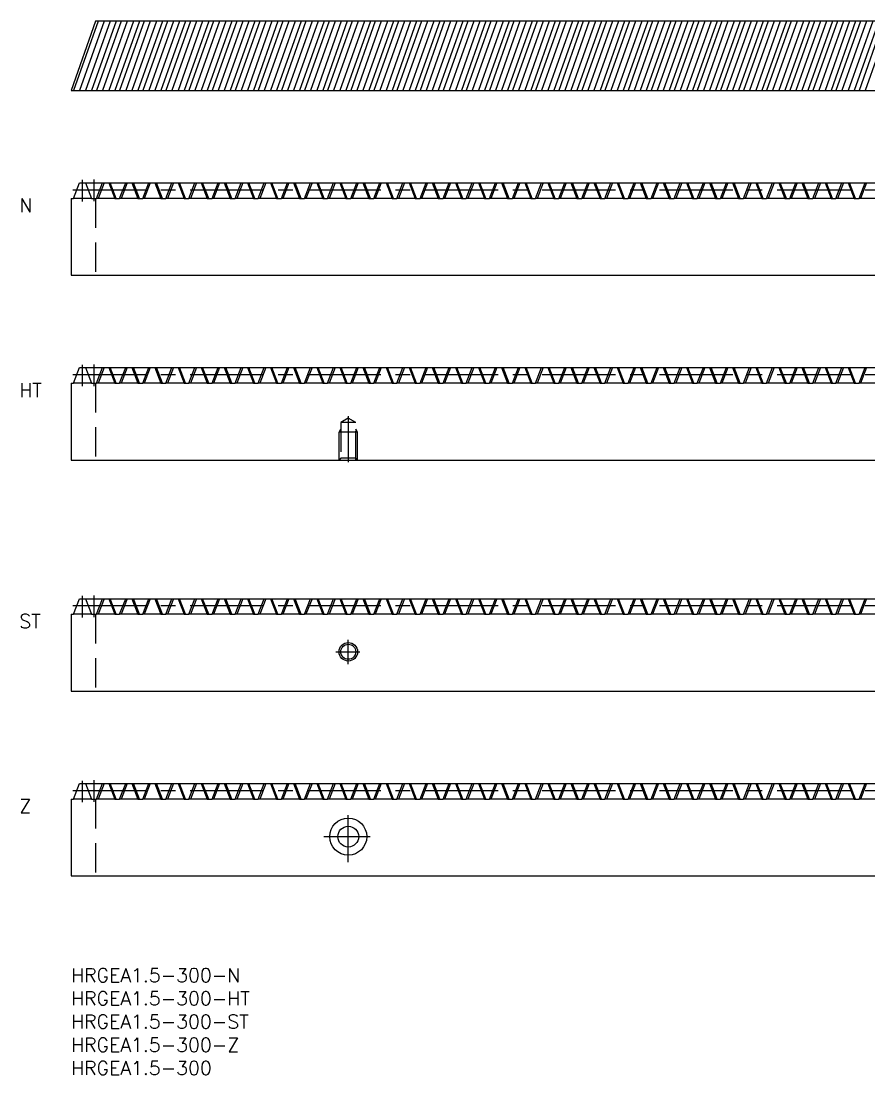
# Model space of a CAD drawing. Extents: x -11 to 357, y -23 to 205.
# Drawn here: x -10.8 to 172.7, y -23.1 to 205 of the extents above; entities that cross this region are included whole.
import ezdxf

# ---------------------------------------------------------------- set-up
doc = ezdxf.new("R2010")
doc.units = 0
doc.header["$LTSCALE"] = 0.5
doc.linetypes.add('CENTER', pattern=[50.8, 31.75, -6.35, 6.35, -6.35])
doc.linetypes.add('DASHED', pattern=[19.05, 12.7, -6.35])
for name, color, linetype in [('MSM_CENTER', 1, 'CENTER'), ('MSM_CONTINUOUS', 7, 'CONTINUOUS'), ('MSM_DASHED', 4, 'DASHED'), ('MSM_NARROW', 5, 'CONTINUOUS'), ('MSM_PART_NUMBER', 7, 'CONTINUOUS')]:
    doc.layers.add(name, color=color, linetype=linetype)
doc.styles.get("Standard").update_dxf_attribs({"font": 'txt.shx', "height": 3, "bigfont": 'bigfont.shx'})

msp = doc.modelspace()

# ---------------------------------------------------------------- linework, layer by layer
at = {"layer": 'MSM_CENTER'}
for p, q in [((2.5, 165.96), (2.5, 170.61)), ((5, 166.01), (5, 170.69)), ((0.37, 168.5), (306.9, 168.5)), ((2.5, 125.96), (2.5, 130.61)), ((5, 126.01), (5, 130.69)), ((0.37, 128.5), (306.9, 128.5)), ((60, 119.49), (60, 109.55)), ((2.5, 75.96), (2.5, 80.61)), ((5, 76.01), (5, 80.69)), ((0.37, 78.5), (306.9, 78.5)), ((60, 65.86), (60, 71.11)), ((57.28, 68.5), (62.49, 68.5)), ((2.5, 35.96), (2.5, 40.61)), ((5, 36.01), (5, 40.69)), ((0.37, 38.5), (306.9, 38.5)), ((60, 23), (60, 33.16)), ((54.71, 28.5), (64.75, 28.5))]:
    msp.add_line(p, q, dxfattribs=at)
at = {"layer": 'MSM_CONTINUOUS'}
for p, q in [((5.32, 205), (0, 190)), ((5.85, 205), (0.53, 190)), ((7.15, 205), (1.83, 190)), ((8.49, 205), (3.17, 190)), ((9.79, 205), (4.47, 190)), ((305.32, 205), (5.32, 205)), ((10.85, 205), (5.53, 190)), ((12.15, 205), (6.83, 190)), ((13.49, 205), (8.17, 190)), ((14.79, 205), (9.47, 190)), ((15.85, 205), (10.53, 190)), ((17.15, 205), (11.83, 190)), ((18.49, 205), (13.17, 190)), ((19.79, 205), (14.47, 190)), ((20.85, 205), (15.53, 190)), ((22.15, 205), (16.83, 190)), ((23.49, 205), (18.17, 190)), ((24.79, 205), (19.47, 190)), ((25.85, 205), (20.53, 190)), ((27.15, 205), (21.83, 190)), ((28.49, 205), (23.17, 190)), ((29.79, 205), (24.47, 190)), ((30.85, 205), (25.53, 190)), ((32.15, 205), (26.83, 190)), ((33.49, 205), (28.17, 190)), ((34.79, 205), (29.47, 190)), ((35.85, 205), (30.53, 190)), ((37.15, 205), (31.83, 190)), ((38.49, 205), (33.17, 190)), ((39.79, 205), (34.47, 190)), ((40.85, 205), (35.53, 190)), ((42.15, 205), (36.83, 190)), ((43.49, 205), (38.17, 190)), ((44.79, 205), (39.47, 190)), ((45.85, 205), (40.53, 190)), ((47.15, 205), (41.83, 190)), ((48.49, 205), (43.17, 190)), ((49.79, 205), (44.47, 190)), ((50.85, 205), (45.53, 190)), ((52.15, 205), (46.83, 190)), ((53.49, 205), (48.17, 190)), ((54.79, 205), (49.47, 190)), ((55.85, 205), (50.53, 190)), ((57.15, 205), (51.83, 190)), ((58.49, 205), (53.17, 190)), ((59.79, 205), (54.47, 190)), ((60.85, 205), (55.53, 190)), ((62.15, 205), (56.83, 190)), ((63.49, 205), (58.17, 190)), ((64.79, 205), (59.47, 190)), ((65.85, 205), (60.53, 190)), ((67.15, 205), (61.83, 190)), ((68.49, 205), (63.17, 190)), ((69.79, 205), (64.47, 190)), ((70.85, 205), (65.53, 190)), ((72.15, 205), (66.83, 190)), ((73.49, 205), (68.17, 190)), ((74.79, 205), (69.47, 190)), ((75.85, 205), (70.53, 190)), ((77.15, 205), (71.83, 190)), ((78.49, 205), (73.17, 190)), ((79.79, 205), (74.47, 190)), ((80.85, 205), (75.53, 190)), ((82.15, 205), (76.83, 190)), ((83.49, 205), (78.17, 190)), ((84.79, 205), (79.47, 190)), ((85.85, 205), (80.53, 190)), ((87.15, 205), (81.83, 190)), ((88.49, 205), (83.17, 190)), ((89.79, 205), (84.47, 190)), ((90.85, 205), (85.53, 190)), ((92.15, 205), (86.83, 190)), ((93.49, 205), (88.17, 190)), ((94.79, 205), (89.47, 190)), ((95.85, 205), (90.53, 190)), ((97.15, 205), (91.83, 190)), ((98.49, 205), (93.17, 190)), ((99.79, 205), (94.47, 190)), ((100.85, 205), (95.53, 190)), ((102.15, 205), (96.83, 190)), ((103.49, 205), (98.17, 190)), ((104.79, 205), (99.47, 190)), ((105.85, 205), (100.53, 190)), ((107.15, 205), (101.83, 190)), ((108.49, 205), (103.17, 190)), ((109.79, 205), (104.47, 190)), ((110.85, 205), (105.53, 190)), ((112.15, 205), (106.83, 190)), ((113.49, 205), (108.17, 190)), ((114.79, 205), (109.47, 190)), ((115.85, 205), (110.53, 190)), ((117.15, 205), (111.83, 190)), ((118.49, 205), (113.17, 190)), ((119.79, 205), (114.47, 190)), ((120.85, 205), (115.53, 190)), ((122.15, 205), (116.83, 190)), ((123.49, 205), (118.17, 190)), ((124.79, 205), (119.47, 190)), ((125.85, 205), (120.53, 190)), ((127.15, 205), (121.83, 190)), ((128.49, 205), (123.17, 190)), ((129.79, 205), (124.47, 190)), ((130.85, 205), (125.53, 190)), ((132.15, 205), (126.83, 190)), ((133.49, 205), (128.17, 190)), ((134.79, 205), (129.47, 190)), ((135.85, 205), (130.53, 190)), ((137.15, 205), (131.83, 190)), ((138.49, 205), (133.17, 190)), ((139.79, 205), (134.47, 190)), ((140.85, 205), (135.53, 190)), ((142.15, 205), (136.83, 190)), ((143.49, 205), (138.17, 190)), ((144.79, 205), (139.47, 190)), ((145.85, 205), (140.53, 190)), ((147.15, 205), (141.83, 190)), ((148.49, 205), (143.17, 190)), ((149.79, 205), (144.47, 190)), ((150.85, 205), (145.53, 190)), ((152.15, 205), (146.83, 190)), ((153.49, 205), (148.17, 190)), ((154.79, 205), (149.47, 190)), ((155.85, 205), (150.53, 190)), ((157.15, 205), (151.83, 190)), ((158.49, 205), (153.17, 190)), ((159.79, 205), (154.47, 190)), ((160.85, 205), (155.53, 190)), ((162.15, 205), (156.83, 190)), ((163.49, 205), (158.17, 190)), ((164.79, 205), (159.47, 190)), ((165.85, 205), (160.53, 190)), ((167.15, 205), (161.83, 190)), ((168.49, 205), (163.17, 190)), ((169.79, 205), (164.47, 190)), ((170.85, 205), (165.53, 190)), ((172.15, 205), (166.83, 190)), ((173.49, 205), (168.17, 190)), ((174.79, 205), (169.47, 190)), ((175.85, 205), (170.53, 190)), ((177.15, 205), (171.83, 190)), ((0, 190), (300, 190)), ((0.53, 166.62), (1.83, 170)), ((1.83, 170), (303.49, 170)), ((3.17, 170), (4.47, 166.62)), ((5.53, 166.62), (6.83, 170)), ((8.17, 170), (9.47, 166.62)), ((10.53, 166.62), (11.83, 170)), ((13.17, 170), (14.47, 166.62)), ((15.53, 166.62), (16.83, 170)), ((18.17, 170), (19.47, 166.62)), ((20.53, 166.62), (21.83, 170)), ((23.17, 170), (24.47, 166.62)), ((25.53, 166.62), (26.83, 170)), ((28.17, 170), (29.47, 166.62)), ((30.53, 166.62), (31.83, 170)), ((33.17, 170), (34.47, 166.62)), ((35.53, 166.62), (36.83, 170)), ((38.17, 170), (39.47, 166.62)), ((40.53, 166.62), (41.83, 170)), ((43.17, 170), (44.47, 166.62)), ((45.53, 166.62), (46.83, 170)), ((48.17, 170), (49.47, 166.62)), ((50.53, 166.62), (51.83, 170)), ((53.17, 170), (54.47, 166.62)), ((55.53, 166.62), (56.83, 170)), ((58.17, 170), (59.47, 166.62)), ((60.53, 166.62), (61.83, 170)), ((63.17, 170), (64.47, 166.62)), ((65.53, 166.62), (66.83, 170)), ((68.17, 170), (69.47, 166.62)), ((70.53, 166.62), (71.83, 170)), ((73.17, 170), (74.47, 166.62)), ((75.53, 166.62), (76.83, 170)), ((78.17, 170), (79.47, 166.62)), ((80.53, 166.62), (81.83, 170)), ((83.17, 170), (84.47, 166.62)), ((85.53, 166.62), (86.83, 170)), ((88.17, 170), (89.47, 166.62)), ((90.53, 166.62), (91.83, 170)), ((93.17, 170), (94.47, 166.62)), ((95.53, 166.62), (96.83, 170)), ((98.17, 170), (99.47, 166.62)), ((100.53, 166.62), (101.83, 170)), ((103.17, 170), (104.47, 166.62)), ((105.53, 166.62), (106.83, 170)), ((108.17, 170), (109.47, 166.62)), ((110.53, 166.62), (111.83, 170)), ((113.17, 170), (114.47, 166.62)), ((115.53, 166.62), (116.83, 170)), ((118.17, 170), (119.47, 166.62)), ((120.53, 166.62), (121.83, 170)), ((123.17, 170), (124.47, 166.62)), ((125.53, 166.62), (126.83, 170)), ((128.17, 170), (129.47, 166.62)), ((130.53, 166.62), (131.83, 170)), ((133.17, 170), (134.47, 166.62)), ((135.53, 166.62), (136.83, 170)), ((138.17, 170), (139.47, 166.62)), ((140.53, 166.62), (141.83, 170)), ((143.17, 170), (144.47, 166.62)), ((145.53, 166.62), (146.83, 170)), ((148.17, 170), (149.47, 166.62)), ((150.53, 166.62), (151.83, 170)), ((153.17, 170), (154.47, 166.62)), ((155.53, 166.62), (156.83, 170)), ((158.17, 170), (159.47, 166.62)), ((160.53, 166.62), (161.83, 170)), ((163.17, 170), (164.47, 166.62)), ((165.53, 166.62), (166.83, 170)), ((168.17, 170), (169.47, 166.62)), ((170.53, 166.62), (171.83, 170)), ((0, 166.62), (0.53, 166.62)), ((0, 166.62), (0, 150)), ((4.47, 166.62), (5.53, 166.62)), ((9.47, 166.62), (10.53, 166.62)), ((14.47, 166.62), (15.53, 166.62)), ((19.47, 166.62), (20.53, 166.62)), ((24.47, 166.62), (25.53, 166.62)), ((29.47, 166.62), (30.53, 166.62)), ((34.47, 166.62), (35.53, 166.62)), ((39.47, 166.62), (40.53, 166.62)), ((44.47, 166.62), (45.53, 166.62)), ((49.47, 166.62), (50.53, 166.62)), ((54.47, 166.62), (55.53, 166.62)), ((59.47, 166.62), (60.53, 166.62)), ((64.47, 166.62), (65.53, 166.62)), ((69.47, 166.62), (70.53, 166.62)), ((74.47, 166.62), (75.53, 166.62)), ((79.47, 166.62), (80.53, 166.62)), ((84.47, 166.62), (85.53, 166.62)), ((89.47, 166.62), (90.53, 166.62)), ((94.47, 166.62), (95.53, 166.62)), ((99.47, 166.62), (100.53, 166.62)), ((104.47, 166.62), (105.53, 166.62)), ((109.47, 166.62), (110.53, 166.62)), ((114.47, 166.62), (115.53, 166.62)), ((119.47, 166.62), (120.53, 166.62)), ((124.47, 166.62), (125.53, 166.62)), ((129.47, 166.62), (130.53, 166.62)), ((134.47, 166.62), (135.53, 166.62)), ((139.47, 166.62), (140.53, 166.62)), ((144.47, 166.62), (145.53, 166.62)), ((149.47, 166.62), (150.53, 166.62)), ((154.47, 166.62), (155.53, 166.62)), ((159.47, 166.62), (160.53, 166.62)), ((164.47, 166.62), (165.53, 166.62)), ((169.47, 166.62), (170.53, 166.62)), ((0, 150), (305.32, 150)), ((0.53, 126.62), (1.83, 130)), ((1.83, 130), (303.49, 130)), ((3.17, 130), (4.47, 126.62)), ((5.53, 126.62), (6.83, 130)), ((8.17, 130), (9.47, 126.62)), ((10.53, 126.62), (11.83, 130)), ((13.17, 130), (14.47, 126.62)), ((15.53, 126.62), (16.83, 130)), ((18.17, 130), (19.47, 126.62)), ((20.53, 126.62), (21.83, 130)), ((23.17, 130), (24.47, 126.62)), ((25.53, 126.62), (26.83, 130)), ((28.17, 130), (29.47, 126.62)), ((30.53, 126.62), (31.83, 130)), ((33.17, 130), (34.47, 126.62)), ((35.53, 126.62), (36.83, 130)), ((38.17, 130), (39.47, 126.62)), ((40.53, 126.62), (41.83, 130)), ((43.17, 130), (44.47, 126.62)), ((45.53, 126.62), (46.83, 130)), ((48.17, 130), (49.47, 126.62)), ((50.53, 126.62), (51.83, 130)), ((53.17, 130), (54.47, 126.62)), ((55.53, 126.62), (56.83, 130)), ((58.17, 130), (59.47, 126.62)), ((60.53, 126.62), (61.83, 130)), ((63.17, 130), (64.47, 126.62)), ((65.53, 126.62), (66.83, 130)), ((68.17, 130), (69.47, 126.62)), ((70.53, 126.62), (71.83, 130)), ((73.17, 130), (74.47, 126.62)), ((75.53, 126.62), (76.83, 130)), ((78.17, 130), (79.47, 126.62)), ((80.53, 126.62), (81.83, 130)), ((83.17, 130), (84.47, 126.62)), ((85.53, 126.62), (86.83, 130)), ((88.17, 130), (89.47, 126.62)), ((90.53, 126.62), (91.83, 130)), ((93.17, 130), (94.47, 126.62)), ((95.53, 126.62), (96.83, 130)), ((98.17, 130), (99.47, 126.62)), ((100.53, 126.62), (101.83, 130)), ((103.17, 130), (104.47, 126.62)), ((105.53, 126.62), (106.83, 130)), ((108.17, 130), (109.47, 126.62)), ((110.53, 126.62), (111.83, 130)), ((113.17, 130), (114.47, 126.62)), ((115.53, 126.62), (116.83, 130)), ((118.17, 130), (119.47, 126.62)), ((120.53, 126.62), (121.83, 130)), ((123.17, 130), (124.47, 126.62)), ((125.53, 126.62), (126.83, 130)), ((128.17, 130), (129.47, 126.62)), ((130.53, 126.62), (131.83, 130)), ((133.17, 130), (134.47, 126.62)), ((135.53, 126.62), (136.83, 130)), ((138.17, 130), (139.47, 126.62)), ((140.53, 126.62), (141.83, 130)), ((143.17, 130), (144.47, 126.62)), ((145.53, 126.62), (146.83, 130)), ((148.17, 130), (149.47, 126.62)), ((150.53, 126.62), (151.83, 130)), ((153.17, 130), (154.47, 126.62)), ((155.53, 126.62), (156.83, 130)), ((158.17, 130), (159.47, 126.62)), ((160.53, 126.62), (161.83, 130)), ((163.17, 130), (164.47, 126.62)), ((165.53, 126.62), (166.83, 130)), ((168.17, 130), (169.47, 126.62)), ((170.53, 126.62), (171.83, 130)), ((0, 126.62), (0, 110)), ((0, 126.62), (0.53, 126.62)), ((4.47, 126.62), (5.53, 126.62)), ((9.47, 126.62), (10.53, 126.62)), ((14.47, 126.62), (15.53, 126.62)), ((19.47, 126.62), (20.53, 126.62)), ((24.47, 126.62), (25.53, 126.62)), ((29.47, 126.62), (30.53, 126.62)), ((34.47, 126.62), (35.53, 126.62)), ((39.47, 126.62), (40.53, 126.62)), ((44.47, 126.62), (45.53, 126.62)), ((49.47, 126.62), (50.53, 126.62)), ((54.47, 126.62), (55.53, 126.62)), ((59.47, 126.62), (60.53, 126.62)), ((64.47, 126.62), (65.53, 126.62)), ((69.47, 126.62), (70.53, 126.62)), ((74.47, 126.62), (75.53, 126.62)), ((79.47, 126.62), (80.53, 126.62)), ((84.47, 126.62), (85.53, 126.62)), ((89.47, 126.62), (90.53, 126.62)), ((94.47, 126.62), (95.53, 126.62)), ((99.47, 126.62), (100.53, 126.62)), ((104.47, 126.62), (105.53, 126.62)), ((109.47, 126.62), (110.53, 126.62)), ((114.47, 126.62), (115.53, 126.62)), ((119.47, 126.62), (120.53, 126.62)), ((124.47, 126.62), (125.53, 126.62)), ((129.47, 126.62), (130.53, 126.62)), ((134.47, 126.62), (135.53, 126.62)), ((139.47, 126.62), (140.53, 126.62)), ((144.47, 126.62), (145.53, 126.62)), ((149.47, 126.62), (150.53, 126.62)), ((154.47, 126.62), (155.53, 126.62)), ((159.47, 126.62), (160.53, 126.62)), ((164.47, 126.62), (165.53, 126.62)), ((169.47, 126.62), (170.53, 126.62)), ((0, 110), (305.32, 110)), ((0.53, 76.63), (1.83, 80)), ((1.83, 80), (303.49, 80)), ((3.17, 80), (4.47, 76.63)), ((5.53, 76.63), (6.83, 80)), ((8.17, 80), (9.47, 76.63)), ((10.53, 76.63), (11.83, 80)), ((13.17, 80), (14.47, 76.63)), ((15.53, 76.63), (16.83, 80)), ((18.17, 80), (19.47, 76.63)), ((20.53, 76.63), (21.83, 80)), ((23.17, 80), (24.47, 76.63)), ((25.53, 76.63), (26.83, 80)), ((28.17, 80), (29.47, 76.63)), ((30.53, 76.63), (31.83, 80)), ((33.17, 80), (34.47, 76.63)), ((35.53, 76.63), (36.83, 80)), ((38.17, 80), (39.47, 76.63)), ((40.53, 76.63), (41.83, 80)), ((43.17, 80), (44.47, 76.63)), ((45.53, 76.63), (46.83, 80)), ((48.17, 80), (49.47, 76.63)), ((50.53, 76.63), (51.83, 80)), ((53.17, 80), (54.47, 76.63)), ((55.53, 76.63), (56.83, 80)), ((58.17, 80), (59.47, 76.63)), ((60.53, 76.63), (61.83, 80)), ((63.17, 80), (64.47, 76.63)), ((65.53, 76.63), (66.83, 80)), ((68.17, 80), (69.47, 76.63)), ((70.53, 76.63), (71.83, 80)), ((73.17, 80), (74.47, 76.63)), ((75.53, 76.63), (76.83, 80)), ((78.17, 80), (79.47, 76.63)), ((80.53, 76.63), (81.83, 80)), ((83.17, 80), (84.47, 76.63)), ((85.53, 76.63), (86.83, 80)), ((88.17, 80), (89.47, 76.63)), ((90.53, 76.63), (91.83, 80)), ((93.17, 80), (94.47, 76.63)), ((95.53, 76.63), (96.83, 80)), ((98.17, 80), (99.47, 76.63)), ((100.53, 76.63), (101.83, 80)), ((103.17, 80), (104.47, 76.63)), ((105.53, 76.63), (106.83, 80)), ((108.17, 80), (109.47, 76.63)), ((110.53, 76.63), (111.83, 80)), ((113.17, 80), (114.47, 76.63)), ((115.53, 76.63), (116.83, 80)), ((118.17, 80), (119.47, 76.63)), ((120.53, 76.63), (121.83, 80)), ((123.17, 80), (124.47, 76.63)), ((125.53, 76.63), (126.83, 80)), ((128.17, 80), (129.47, 76.63)), ((130.53, 76.63), (131.83, 80)), ((133.17, 80), (134.47, 76.63)), ((135.53, 76.63), (136.83, 80)), ((138.17, 80), (139.47, 76.63)), ((140.53, 76.63), (141.83, 80)), ((143.17, 80), (144.47, 76.63)), ((145.53, 76.63), (146.83, 80)), ((148.17, 80), (149.47, 76.63)), ((150.53, 76.63), (151.83, 80)), ((153.17, 80), (154.47, 76.63)), ((155.53, 76.63), (156.83, 80)), ((158.17, 80), (159.47, 76.63)), ((160.53, 76.63), (161.83, 80)), ((163.17, 80), (164.47, 76.63)), ((165.53, 76.63), (166.83, 80)), ((168.17, 80), (169.47, 76.63)), ((170.53, 76.63), (171.83, 80)), ((0, 76.63), (0, 60)), ((0, 76.63), (0.53, 76.63)), ((4.47, 76.63), (5.53, 76.63)), ((9.47, 76.63), (10.53, 76.63)), ((14.47, 76.63), (15.53, 76.63)), ((19.47, 76.63), (20.53, 76.63)), ((24.47, 76.63), (25.53, 76.63)), ((29.47, 76.63), (30.53, 76.63)), ((34.47, 76.63), (35.53, 76.63)), ((39.47, 76.63), (40.53, 76.63)), ((44.47, 76.63), (45.53, 76.63)), ((49.47, 76.63), (50.53, 76.63)), ((54.47, 76.63), (55.53, 76.63)), ((59.47, 76.63), (60.53, 76.63)), ((64.47, 76.63), (65.53, 76.63)), ((69.47, 76.63), (70.53, 76.63)), ((74.47, 76.63), (75.53, 76.63)), ((79.47, 76.63), (80.53, 76.63)), ((84.47, 76.63), (85.53, 76.63)), ((89.47, 76.63), (90.53, 76.63)), ((94.47, 76.63), (95.53, 76.63)), ((99.47, 76.63), (100.53, 76.63)), ((104.47, 76.63), (105.53, 76.63)), ((109.47, 76.63), (110.53, 76.63)), ((114.47, 76.63), (115.53, 76.63)), ((119.47, 76.63), (120.53, 76.63)), ((124.47, 76.63), (125.53, 76.63)), ((129.47, 76.63), (130.53, 76.63)), ((134.47, 76.63), (135.53, 76.63)), ((139.47, 76.63), (140.53, 76.63)), ((144.47, 76.63), (145.53, 76.63)), ((149.47, 76.63), (150.53, 76.63)), ((154.47, 76.63), (155.53, 76.63)), ((159.47, 76.63), (160.53, 76.63)), ((164.47, 76.63), (165.53, 76.63)), ((169.47, 76.63), (170.53, 76.63)), ((0, 60), (305.32, 60)), ((0.53, 36.62), (1.83, 40)), ((1.83, 40), (303.49, 40)), ((3.17, 40), (4.47, 36.62)), ((5.53, 36.62), (6.83, 40)), ((8.17, 40), (9.47, 36.62)), ((10.53, 36.62), (11.83, 40)), ((13.17, 40), (14.47, 36.62)), ((15.53, 36.62), (16.83, 40)), ((18.17, 40), (19.47, 36.62)), ((20.53, 36.62), (21.83, 40)), ((23.17, 40), (24.47, 36.62)), ((25.53, 36.62), (26.83, 40)), ((28.17, 40), (29.47, 36.62)), ((30.53, 36.62), (31.83, 40)), ((33.17, 40), (34.47, 36.62)), ((35.53, 36.62), (36.83, 40)), ((38.17, 40), (39.47, 36.62)), ((40.53, 36.62), (41.83, 40)), ((43.17, 40), (44.47, 36.62)), ((45.53, 36.62), (46.83, 40)), ((48.17, 40), (49.47, 36.62)), ((50.53, 36.62), (51.83, 40)), ((53.17, 40), (54.47, 36.62)), ((55.53, 36.62), (56.83, 40)), ((58.17, 40), (59.47, 36.62)), ((60.53, 36.62), (61.83, 40)), ((63.17, 40), (64.47, 36.62)), ((65.53, 36.62), (66.83, 40)), ((68.17, 40), (69.47, 36.62)), ((70.53, 36.62), (71.83, 40)), ((73.17, 40), (74.47, 36.62)), ((75.53, 36.62), (76.83, 40)), ((78.17, 40), (79.47, 36.62)), ((80.53, 36.62), (81.83, 40)), ((83.17, 40), (84.47, 36.62)), ((85.53, 36.62), (86.83, 40)), ((88.17, 40), (89.47, 36.62)), ((90.53, 36.62), (91.83, 40)), ((93.17, 40), (94.47, 36.62)), ((95.53, 36.62), (96.83, 40)), ((98.17, 40), (99.47, 36.62)), ((100.53, 36.62), (101.83, 40)), ((103.17, 40), (104.47, 36.62)), ((105.53, 36.62), (106.83, 40)), ((108.17, 40), (109.47, 36.62)), ((110.53, 36.62), (111.83, 40)), ((113.17, 40), (114.47, 36.62)), ((115.53, 36.62), (116.83, 40)), ((118.17, 40), (119.47, 36.62)), ((120.53, 36.62), (121.83, 40)), ((123.17, 40), (124.47, 36.62)), ((125.53, 36.62), (126.83, 40)), ((128.17, 40), (129.47, 36.62)), ((130.53, 36.62), (131.83, 40)), ((133.17, 40), (134.47, 36.62)), ((135.53, 36.62), (136.83, 40)), ((138.17, 40), (139.47, 36.62)), ((140.53, 36.62), (141.83, 40)), ((143.17, 40), (144.47, 36.62)), ((145.53, 36.62), (146.83, 40)), ((148.17, 40), (149.47, 36.62)), ((150.53, 36.62), (151.83, 40)), ((153.17, 40), (154.47, 36.62)), ((155.53, 36.62), (156.83, 40)), ((158.17, 40), (159.47, 36.62)), ((160.53, 36.62), (161.83, 40)), ((163.17, 40), (164.47, 36.62)), ((165.53, 36.62), (166.83, 40)), ((168.17, 40), (169.47, 36.62)), ((170.53, 36.62), (171.83, 40)), ((0, 36.62), (0, 20)), ((0, 36.62), (0.53, 36.62)), ((4.47, 36.62), (5.53, 36.62)), ((9.47, 36.62), (10.53, 36.62)), ((14.47, 36.62), (15.53, 36.62)), ((19.47, 36.62), (20.53, 36.62)), ((24.47, 36.62), (25.53, 36.62)), ((29.47, 36.62), (30.53, 36.62)), ((34.47, 36.62), (35.53, 36.62)), ((39.47, 36.62), (40.53, 36.62)), ((44.47, 36.62), (45.53, 36.62)), ((49.47, 36.62), (50.53, 36.62)), ((54.47, 36.62), (55.53, 36.62)), ((59.47, 36.62), (60.53, 36.62)), ((64.47, 36.62), (65.53, 36.62)), ((69.47, 36.62), (70.53, 36.62)), ((74.47, 36.62), (75.53, 36.62)), ((79.47, 36.62), (80.53, 36.62)), ((84.47, 36.62), (85.53, 36.62)), ((89.47, 36.62), (90.53, 36.62)), ((94.47, 36.62), (95.53, 36.62)), ((99.47, 36.62), (100.53, 36.62)), ((104.47, 36.62), (105.53, 36.62)), ((109.47, 36.62), (110.53, 36.62)), ((114.47, 36.62), (115.53, 36.62)), ((119.47, 36.62), (120.53, 36.62)), ((124.47, 36.62), (125.53, 36.62)), ((129.47, 36.62), (130.53, 36.62)), ((134.47, 36.62), (135.53, 36.62)), ((139.47, 36.62), (140.53, 36.62)), ((144.47, 36.62), (145.53, 36.62)), ((149.47, 36.62), (150.53, 36.62)), ((154.47, 36.62), (155.53, 36.62)), ((159.47, 36.62), (160.53, 36.62)), ((164.47, 36.62), (165.53, 36.62)), ((169.47, 36.62), (170.53, 36.62)), ((0, 20), (305.32, 20))]:
    msp.add_line(p, q, dxfattribs=at)
for centre, radius in [((60, 68.5), 1.62), ((60, 28.5), 4), ((60, 28.5), 2.25)]:
    msp.add_circle(centre, radius, dxfattribs=at)
at = {"layer": 'MSM_DASHED'}
for p, q in [((7.15, 170), (5.85, 166.62)), ((9.79, 166.62), (8.49, 170)), ((12.15, 170), (10.85, 166.62)), ((14.79, 166.62), (13.49, 170)), ((17.15, 170), (15.85, 166.62)), ((19.79, 166.62), (18.49, 170)), ((22.15, 170), (20.85, 166.62)), ((24.79, 166.62), (23.49, 170)), ((27.15, 170), (25.85, 166.62)), ((29.79, 166.62), (28.49, 170)), ((32.15, 170), (30.85, 166.62)), ((34.79, 166.62), (33.49, 170)), ((37.15, 170), (35.85, 166.62)), ((39.79, 166.62), (38.49, 170)), ((42.15, 170), (40.85, 166.62)), ((44.79, 166.62), (43.49, 170)), ((47.15, 170), (45.85, 166.62)), ((49.79, 166.62), (48.49, 170)), ((52.15, 170), (50.85, 166.62)), ((54.79, 166.62), (53.49, 170)), ((57.15, 170), (55.85, 166.62)), ((59.79, 166.62), (58.49, 170)), ((62.15, 170), (60.85, 166.62)), ((64.79, 166.62), (63.49, 170)), ((67.15, 170), (65.85, 166.62)), ((69.79, 166.62), (68.49, 170)), ((72.15, 170), (70.85, 166.62)), ((74.79, 166.62), (73.49, 170)), ((77.15, 170), (75.85, 166.62)), ((79.79, 166.62), (78.49, 170)), ((82.15, 170), (80.85, 166.62)), ((84.79, 166.62), (83.49, 170)), ((87.15, 170), (85.85, 166.62)), ((89.79, 166.62), (88.49, 170)), ((92.15, 170), (90.85, 166.62)), ((94.79, 166.62), (93.49, 170)), ((97.15, 170), (95.85, 166.62)), ((99.79, 166.62), (98.49, 170)), ((102.15, 170), (100.85, 166.62)), ((104.79, 166.62), (103.49, 170)), ((107.15, 170), (105.85, 166.62)), ((109.79, 166.62), (108.49, 170)), ((112.15, 170), (110.85, 166.62)), ((114.79, 166.62), (113.49, 170)), ((117.15, 170), (115.85, 166.62)), ((119.79, 166.62), (118.49, 170)), ((122.15, 170), (120.85, 166.62)), ((124.79, 166.62), (123.49, 170)), ((127.15, 170), (125.85, 166.62)), ((129.79, 166.62), (128.49, 170)), ((132.15, 170), (130.85, 166.62)), ((134.79, 166.62), (133.49, 170)), ((137.15, 170), (135.85, 166.62)), ((139.79, 166.62), (138.49, 170)), ((142.15, 170), (140.85, 166.62)), ((144.79, 166.62), (143.49, 170)), ((147.15, 170), (145.85, 166.62)), ((149.79, 166.62), (148.49, 170)), ((152.15, 170), (150.85, 166.62)), ((154.79, 166.62), (153.49, 170)), ((157.15, 170), (155.85, 166.62)), ((159.79, 166.62), (158.49, 170)), ((162.15, 170), (160.85, 166.62)), ((164.79, 166.62), (163.49, 170)), ((167.15, 170), (165.85, 166.62)), ((169.79, 166.62), (168.49, 170)), ((172.15, 170), (170.85, 166.62)), ((4.47, 166.62), (0.53, 166.62)), ((5.32, 166.62), (5.32, 150)), ((9.47, 166.62), (5.53, 166.62)), ((14.47, 166.62), (10.53, 166.62)), ((19.47, 166.62), (15.53, 166.62)), ((24.47, 166.62), (20.53, 166.62)), ((29.47, 166.62), (25.53, 166.62)), ((34.47, 166.62), (30.53, 166.62)), ((39.47, 166.62), (35.53, 166.62)), ((44.47, 166.62), (40.53, 166.62)), ((49.47, 166.62), (45.53, 166.62)), ((54.47, 166.62), (50.53, 166.62)), ((59.47, 166.62), (55.53, 166.62)), ((64.47, 166.62), (60.53, 166.62)), ((69.47, 166.62), (65.53, 166.62)), ((74.47, 166.62), (70.53, 166.62)), ((79.47, 166.62), (75.53, 166.62)), ((84.47, 166.62), (80.53, 166.62)), ((89.47, 166.62), (85.53, 166.62)), ((94.47, 166.62), (90.53, 166.62)), ((99.47, 166.62), (95.53, 166.62)), ((104.47, 166.62), (100.53, 166.62)), ((109.47, 166.62), (105.53, 166.62)), ((114.47, 166.62), (110.53, 166.62)), ((119.47, 166.62), (115.53, 166.62)), ((124.47, 166.62), (120.53, 166.62)), ((129.47, 166.62), (125.53, 166.62)), ((134.47, 166.62), (130.53, 166.62)), ((139.47, 166.62), (135.53, 166.62)), ((144.47, 166.62), (140.53, 166.62)), ((149.47, 166.62), (145.53, 166.62)), ((154.47, 166.62), (150.53, 166.62)), ((159.47, 166.62), (155.53, 166.62)), ((164.47, 166.62), (160.53, 166.62)), ((169.47, 166.62), (165.53, 166.62)), ((174.47, 166.62), (170.53, 166.62)), ((7.15, 130), (5.85, 126.62)), ((9.79, 126.62), (8.49, 130)), ((12.15, 130), (10.85, 126.62)), ((14.79, 126.62), (13.49, 130)), ((17.15, 130), (15.85, 126.62)), ((19.79, 126.62), (18.49, 130)), ((22.15, 130), (20.85, 126.62)), ((24.79, 126.62), (23.49, 130)), ((27.15, 130), (25.85, 126.62)), ((29.79, 126.62), (28.49, 130)), ((32.15, 130), (30.85, 126.62)), ((34.79, 126.62), (33.49, 130)), ((37.15, 130), (35.85, 126.62)), ((39.79, 126.62), (38.49, 130)), ((42.15, 130), (40.85, 126.62)), ((44.79, 126.62), (43.49, 130)), ((47.15, 130), (45.85, 126.62)), ((49.79, 126.62), (48.49, 130)), ((52.15, 130), (50.85, 126.62)), ((54.79, 126.62), (53.49, 130)), ((57.15, 130), (55.85, 126.62)), ((59.79, 126.62), (58.49, 130)), ((62.15, 130), (60.85, 126.62)), ((64.79, 126.62), (63.49, 130)), ((67.15, 130), (65.85, 126.62)), ((69.79, 126.62), (68.49, 130)), ((72.15, 130), (70.85, 126.62)), ((74.79, 126.62), (73.49, 130)), ((77.15, 130), (75.85, 126.62)), ((79.79, 126.62), (78.49, 130)), ((82.15, 130), (80.85, 126.62)), ((84.79, 126.62), (83.49, 130)), ((87.15, 130), (85.85, 126.62)), ((89.79, 126.62), (88.49, 130)), ((92.15, 130), (90.85, 126.62)), ((94.79, 126.62), (93.49, 130)), ((97.15, 130), (95.85, 126.62)), ((99.79, 126.62), (98.49, 130)), ((102.15, 130), (100.85, 126.62)), ((104.79, 126.62), (103.49, 130)), ((107.15, 130), (105.85, 126.62)), ((109.79, 126.62), (108.49, 130)), ((112.15, 130), (110.85, 126.62)), ((114.79, 126.62), (113.49, 130)), ((117.15, 130), (115.85, 126.62)), ((119.79, 126.62), (118.49, 130)), ((122.15, 130), (120.85, 126.62)), ((124.79, 126.62), (123.49, 130)), ((127.15, 130), (125.85, 126.62)), ((129.79, 126.62), (128.49, 130)), ((132.15, 130), (130.85, 126.62)), ((134.79, 126.62), (133.49, 130)), ((137.15, 130), (135.85, 126.62)), ((139.79, 126.62), (138.49, 130)), ((142.15, 130), (140.85, 126.62)), ((144.79, 126.62), (143.49, 130)), ((147.15, 130), (145.85, 126.62)), ((149.79, 126.62), (148.49, 130)), ((152.15, 130), (150.85, 126.62)), ((154.79, 126.62), (153.49, 130)), ((157.15, 130), (155.85, 126.62)), ((159.79, 126.62), (158.49, 130)), ((162.15, 130), (160.85, 126.62)), ((164.79, 126.62), (163.49, 130)), ((167.15, 130), (165.85, 126.62)), ((169.79, 126.62), (168.49, 130)), ((172.15, 130), (170.85, 126.62)), ((4.47, 126.62), (0.53, 126.62)), ((5.32, 126.62), (5.32, 110)), ((9.47, 126.62), (5.53, 126.62)), ((14.47, 126.62), (10.53, 126.62)), ((19.47, 126.62), (15.53, 126.62)), ((24.47, 126.62), (20.53, 126.62)), ((29.47, 126.62), (25.53, 126.62)), ((34.47, 126.62), (30.53, 126.62)), ((39.47, 126.62), (35.53, 126.62)), ((44.47, 126.62), (40.53, 126.62)), ((49.47, 126.62), (45.53, 126.62)), ((54.47, 126.62), (50.53, 126.62)), ((59.47, 126.62), (55.53, 126.62)), ((64.47, 126.62), (60.53, 126.62)), ((69.47, 126.62), (65.53, 126.62)), ((74.47, 126.62), (70.53, 126.62)), ((79.47, 126.62), (75.53, 126.62)), ((84.47, 126.62), (80.53, 126.62)), ((89.47, 126.62), (85.53, 126.62)), ((94.47, 126.62), (90.53, 126.62)), ((99.47, 126.62), (95.53, 126.62)), ((104.47, 126.62), (100.53, 126.62)), ((109.47, 126.62), (105.53, 126.62)), ((114.47, 126.62), (110.53, 126.62)), ((119.47, 126.62), (115.53, 126.62)), ((124.47, 126.62), (120.53, 126.62)), ((129.47, 126.62), (125.53, 126.62)), ((134.47, 126.62), (130.53, 126.62)), ((139.47, 126.62), (135.53, 126.62)), ((144.47, 126.62), (140.53, 126.62)), ((149.47, 126.62), (145.53, 126.62)), ((154.47, 126.62), (150.53, 126.62)), ((159.47, 126.62), (155.53, 126.62)), ((164.47, 126.62), (160.53, 126.62)), ((169.47, 126.62), (165.53, 126.62)), ((174.47, 126.62), (170.53, 126.62)), ((60, 119.04), (58.38, 118.1)), ((61.62, 118.1), (60, 119.04)), ((58, 116), (58.38, 116.66)), ((58.38, 118.1), (58.38, 110)), ((61.62, 118.1), (58.38, 118.1)), ((61.62, 110), (61.62, 118.1)), ((62, 116), (61.62, 116.66)), ((62, 116), (58, 116)), ((58, 110), (58, 116)), ((62, 110), (62, 116)), ((58.38, 110.38), (58, 110)), ((61.62, 110.38), (58.38, 110.38)), ((62, 110), (61.62, 110.38)), ((7.15, 80), (5.85, 76.63)), ((9.79, 76.63), (8.49, 80)), ((12.15, 80), (10.85, 76.63)), ((14.79, 76.63), (13.49, 80)), ((17.15, 80), (15.85, 76.63)), ((19.79, 76.63), (18.49, 80)), ((22.15, 80), (20.85, 76.63)), ((24.79, 76.63), (23.49, 80)), ((27.15, 80), (25.85, 76.63)), ((29.79, 76.63), (28.49, 80)), ((32.15, 80), (30.85, 76.63)), ((34.79, 76.63), (33.49, 80)), ((37.15, 80), (35.85, 76.63)), ((39.79, 76.63), (38.49, 80)), ((42.15, 80), (40.85, 76.63)), ((44.79, 76.63), (43.49, 80)), ((47.15, 80), (45.85, 76.63)), ((49.79, 76.63), (48.49, 80)), ((52.15, 80), (50.85, 76.63)), ((54.79, 76.63), (53.49, 80)), ((57.15, 80), (55.85, 76.63)), ((59.79, 76.63), (58.49, 80)), ((62.15, 80), (60.85, 76.63)), ((64.79, 76.63), (63.49, 80)), ((67.15, 80), (65.85, 76.63)), ((69.79, 76.63), (68.49, 80)), ((72.15, 80), (70.85, 76.63)), ((74.79, 76.63), (73.49, 80)), ((77.15, 80), (75.85, 76.63)), ((79.79, 76.63), (78.49, 80)), ((82.15, 80), (80.85, 76.63)), ((84.79, 76.63), (83.49, 80)), ((87.15, 80), (85.85, 76.63)), ((89.79, 76.63), (88.49, 80)), ((92.15, 80), (90.85, 76.63)), ((94.79, 76.63), (93.49, 80)), ((97.15, 80), (95.85, 76.63)), ((99.79, 76.63), (98.49, 80)), ((102.15, 80), (100.85, 76.63)), ((104.79, 76.63), (103.49, 80)), ((107.15, 80), (105.85, 76.63)), ((109.79, 76.63), (108.49, 80)), ((112.15, 80), (110.85, 76.63)), ((114.79, 76.63), (113.49, 80)), ((117.15, 80), (115.85, 76.63)), ((119.79, 76.63), (118.49, 80)), ((122.15, 80), (120.85, 76.63)), ((124.79, 76.63), (123.49, 80)), ((127.15, 80), (125.85, 76.63)), ((129.79, 76.63), (128.49, 80)), ((132.15, 80), (130.85, 76.63)), ((134.79, 76.63), (133.49, 80)), ((137.15, 80), (135.85, 76.63)), ((139.79, 76.63), (138.49, 80)), ((142.15, 80), (140.85, 76.63)), ((144.79, 76.63), (143.49, 80)), ((147.15, 80), (145.85, 76.63)), ((149.79, 76.63), (148.49, 80)), ((152.15, 80), (150.85, 76.63)), ((154.79, 76.63), (153.49, 80)), ((157.15, 80), (155.85, 76.63)), ((159.79, 76.63), (158.49, 80)), ((162.15, 80), (160.85, 76.63)), ((164.79, 76.63), (163.49, 80)), ((167.15, 80), (165.85, 76.63)), ((169.79, 76.63), (168.49, 80)), ((172.15, 80), (170.85, 76.63)), ((4.47, 76.63), (0.53, 76.63)), ((5.32, 76.63), (5.32, 60)), ((9.47, 76.63), (5.53, 76.63)), ((14.47, 76.63), (10.53, 76.63)), ((19.47, 76.63), (15.53, 76.63)), ((24.47, 76.63), (20.53, 76.63)), ((29.47, 76.63), (25.53, 76.63)), ((34.47, 76.63), (30.53, 76.63)), ((39.47, 76.63), (35.53, 76.63)), ((44.47, 76.63), (40.53, 76.63)), ((49.47, 76.63), (45.53, 76.63)), ((54.47, 76.63), (50.53, 76.63)), ((59.47, 76.63), (55.53, 76.63)), ((64.47, 76.63), (60.53, 76.63)), ((69.47, 76.63), (65.53, 76.63)), ((74.47, 76.63), (70.53, 76.63)), ((79.47, 76.63), (75.53, 76.63)), ((84.47, 76.63), (80.53, 76.63)), ((89.47, 76.63), (85.53, 76.63)), ((94.47, 76.63), (90.53, 76.63)), ((99.47, 76.63), (95.53, 76.63)), ((104.47, 76.63), (100.53, 76.63)), ((109.47, 76.63), (105.53, 76.63)), ((114.47, 76.63), (110.53, 76.63)), ((119.47, 76.63), (115.53, 76.63)), ((124.47, 76.63), (120.53, 76.63)), ((129.47, 76.63), (125.53, 76.63)), ((134.47, 76.63), (130.53, 76.63)), ((139.47, 76.63), (135.53, 76.63)), ((144.47, 76.63), (140.53, 76.63)), ((149.47, 76.63), (145.53, 76.63)), ((154.47, 76.63), (150.53, 76.63)), ((159.47, 76.63), (155.53, 76.63)), ((164.47, 76.63), (160.53, 76.63)), ((169.47, 76.63), (165.53, 76.63)), ((174.47, 76.63), (170.53, 76.63)), ((7.15, 40), (5.85, 36.62)), ((9.79, 36.62), (8.49, 40)), ((12.15, 40), (10.85, 36.62)), ((14.79, 36.62), (13.49, 40)), ((17.15, 40), (15.85, 36.62)), ((19.79, 36.62), (18.49, 40)), ((22.15, 40), (20.85, 36.62)), ((24.79, 36.62), (23.49, 40)), ((27.15, 40), (25.85, 36.62)), ((29.79, 36.62), (28.49, 40)), ((32.15, 40), (30.85, 36.62)), ((34.79, 36.62), (33.49, 40)), ((37.15, 40), (35.85, 36.62)), ((39.79, 36.62), (38.49, 40)), ((42.15, 40), (40.85, 36.62)), ((44.79, 36.62), (43.49, 40)), ((47.15, 40), (45.85, 36.62)), ((49.79, 36.62), (48.49, 40)), ((52.15, 40), (50.85, 36.62)), ((54.79, 36.62), (53.49, 40)), ((57.15, 40), (55.85, 36.62)), ((59.79, 36.62), (58.49, 40)), ((62.15, 40), (60.85, 36.62)), ((64.79, 36.62), (63.49, 40)), ((67.15, 40), (65.85, 36.62)), ((69.79, 36.62), (68.49, 40)), ((72.15, 40), (70.85, 36.62)), ((74.79, 36.62), (73.49, 40)), ((77.15, 40), (75.85, 36.62)), ((79.79, 36.62), (78.49, 40)), ((82.15, 40), (80.85, 36.62)), ((84.79, 36.62), (83.49, 40)), ((87.15, 40), (85.85, 36.62)), ((89.79, 36.62), (88.49, 40)), ((92.15, 40), (90.85, 36.62)), ((94.79, 36.62), (93.49, 40)), ((97.15, 40), (95.85, 36.62)), ((99.79, 36.62), (98.49, 40)), ((102.15, 40), (100.85, 36.62)), ((104.79, 36.62), (103.49, 40)), ((107.15, 40), (105.85, 36.62)), ((109.79, 36.62), (108.49, 40)), ((112.15, 40), (110.85, 36.62)), ((114.79, 36.62), (113.49, 40)), ((117.15, 40), (115.85, 36.62)), ((119.79, 36.62), (118.49, 40)), ((122.15, 40), (120.85, 36.62)), ((124.79, 36.62), (123.49, 40)), ((127.15, 40), (125.85, 36.62)), ((129.79, 36.62), (128.49, 40)), ((132.15, 40), (130.85, 36.62)), ((134.79, 36.62), (133.49, 40)), ((137.15, 40), (135.85, 36.62)), ((139.79, 36.62), (138.49, 40)), ((142.15, 40), (140.85, 36.62)), ((144.79, 36.62), (143.49, 40)), ((147.15, 40), (145.85, 36.62)), ((149.79, 36.62), (148.49, 40)), ((152.15, 40), (150.85, 36.62)), ((154.79, 36.62), (153.49, 40)), ((157.15, 40), (155.85, 36.62)), ((159.79, 36.62), (158.49, 40)), ((162.15, 40), (160.85, 36.62)), ((164.79, 36.62), (163.49, 40)), ((167.15, 40), (165.85, 36.62)), ((169.79, 36.62), (168.49, 40)), ((172.15, 40), (170.85, 36.62)), ((4.47, 36.62), (0.53, 36.62)), ((5.32, 36.62), (5.32, 20)), ((9.47, 36.62), (5.53, 36.62)), ((14.47, 36.62), (10.53, 36.62)), ((19.47, 36.62), (15.53, 36.62)), ((24.47, 36.62), (20.53, 36.62)), ((29.47, 36.62), (25.53, 36.62)), ((34.47, 36.62), (30.53, 36.62)), ((39.47, 36.62), (35.53, 36.62)), ((44.47, 36.62), (40.53, 36.62)), ((49.47, 36.62), (45.53, 36.62)), ((54.47, 36.62), (50.53, 36.62)), ((59.47, 36.62), (55.53, 36.62)), ((64.47, 36.62), (60.53, 36.62)), ((69.47, 36.62), (65.53, 36.62)), ((74.47, 36.62), (70.53, 36.62)), ((79.47, 36.62), (75.53, 36.62)), ((84.47, 36.62), (80.53, 36.62)), ((89.47, 36.62), (85.53, 36.62)), ((94.47, 36.62), (90.53, 36.62)), ((99.47, 36.62), (95.53, 36.62)), ((104.47, 36.62), (100.53, 36.62)), ((109.47, 36.62), (105.53, 36.62)), ((114.47, 36.62), (110.53, 36.62)), ((119.47, 36.62), (115.53, 36.62)), ((124.47, 36.62), (120.53, 36.62)), ((129.47, 36.62), (125.53, 36.62)), ((134.47, 36.62), (130.53, 36.62)), ((139.47, 36.62), (135.53, 36.62)), ((144.47, 36.62), (140.53, 36.62)), ((149.47, 36.62), (145.53, 36.62)), ((154.47, 36.62), (150.53, 36.62)), ((159.47, 36.62), (155.53, 36.62)), ((164.47, 36.62), (160.53, 36.62)), ((169.47, 36.62), (165.53, 36.62)), ((174.47, 36.62), (170.53, 36.62))]:
    msp.add_line(p, q, dxfattribs=at)
at = {"layer": 'MSM_NARROW'}
msp.add_circle((60, 68.5), 2, dxfattribs=at)

# ---------------------------------------------------------------- texts
at = {"layer": 'MSM_PART_NUMBER'}
for s, p in [('N', (-11.19, 163.62)), ('HT', (-11.19, 123.62)), ('ST', (-11.19, 73.63)), ('Z', (-11.19, 33.62)), ('HRGEA1.5-300-N', (0, -3)), ('HRGEA1.5-300-HT', (0, -8)), ('HRGEA1.5-300-ST', (0, -13.03)), ('HRGEA1.5-300-Z', (0, -18.05)), ('HRGEA1.5-300', (0, -23.07))]:
    msp.add_text(s, height=3, dxfattribs=at).set_placement(p)

doc.saveas('drawing.dxf')
